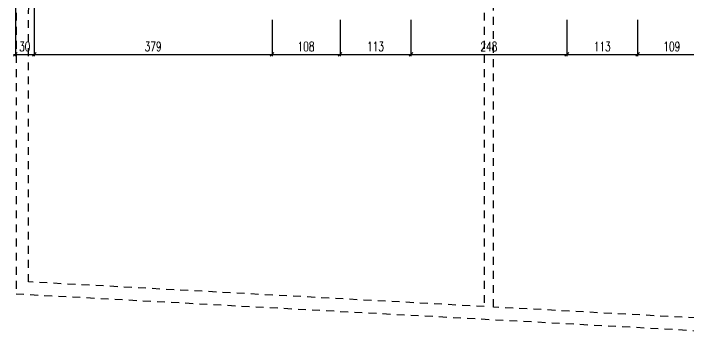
# Model space of a CAD drawing. Extents: x 307 to 786, y -197 to -94.
# Drawn here: x 381.94 to 392.7, y -187.41 to -182.32 of the extents above; entities that cross this region are included whole.
import ezdxf

# ---------------------------------------------------------------- set-up
doc = ezdxf.new("R2010")
doc.units = 0
doc.header["$LTSCALE"] = 0.5
doc.header["$MEASUREMENT"] = 0
doc.linetypes.add('CACHE', pattern=[0.375, 0.25, -0.125])
doc.layers.get('DEFPOINTS').update_dxf_attribs({"linetype": 'CONTINUOUS'})
doc.layers.add('1_AJSA_vue2', color=13, linetype='CONTINUOUS')
doc.layers.add('COTATION', color=7, linetype='CONTINUOUS')
doc.styles.add('ROMANS8', font='romans.shx', dxfattribs={"width": 0.7})
doc.dimstyles.new('COT50 cm', dxfattribs={"dimtxt": 0.15, "dimasz": 0.06, "dimexe": 0.03, "dimexo": 0.1, "dimgap": 0.05, "dimtad": 1, "dimdec": 0, "dimlfac": 100, "dimzin": 0, "dimdsep": 46, "dimtxsty": 'ROMANS8', "dimblk1": 'OBLIQUE', "dimblk2": 'OBLIQUE', "dimsah": 1, "dimcen": 0.03, "dimdle": 0.03, "dimclrt": 1, "dimadec": 0, "dimazin": 0, "dimtfac": 1, "dimtdec": 0, "dimtmove": 0, "dimatfit": 3, "dimfxl": 1, "dimfxlon": 1, "dimtolj": 1, "dimtzin": 0, "dimlwd": -1, "dimlwe": -1, "dimarcsym": 0})

# ---------------------------------------------------------------- blocks, each defined once
blk = doc.blocks.new('_Oblique')
at = {"layer": 'COTATION', "color": 0, "lineweight": -2}
blk.add_line((-0.5, -0.5), (0.5, 0.5), dxfattribs=at)
blk = doc.blocks.new('*D1439')
at = {"layer": 'COTATION', "color": 0, "transparency": 16777216}
for p, q in [((381.973, -182.186), (381.973, -183.005)), ((382.273, -182.186), (382.273, -183.005)), ((381.943, -182.975), (382.303, -182.975))]:
    blk.add_line(p, q, dxfattribs=at)
at = {"layer": 'DEFPOINTS', "color": 0, "transparency": 16777216}
for p in [(381.973, -182.086), (382.273, -182.086), (382.273, -182.975)]:
    blk.add_point(p, dxfattribs=at)
at = {"layer": 'COTATION', "color": 0, "transparency": 16777216, "xscale": 0.06, "yscale": 0.06, "zscale": 0.06, "rotation": 180}
blk.add_blockref('_Oblique', (381.973, -182.975), dxfattribs=at)
at = {"layer": 'COTATION', "color": 0, "transparency": 16777216, "xscale": 0.06, "yscale": 0.06, "zscale": 0.06}
blk.add_blockref('_Oblique', (382.273, -182.975), dxfattribs=at)
at = {"layer": 'COTATION', "color": 1, "transparency": 16777216, "insert": (382.123, -182.85), "char_height": 0.15, "attachment_point": 5, "style": 'ROMANS8'}
blk.add_mtext('\\A1;30', dxfattribs=at)
blk = doc.blocks.new('*D1440')
at = {"layer": 'COTATION', "color": 0, "transparency": 16777216}
for p, q in [((382.273, -182.186), (382.273, -183.005)), ((386.063, -182.425), (386.063, -183.005)), ((382.243, -182.975), (386.093, -182.975))]:
    blk.add_line(p, q, dxfattribs=at)
at = {"layer": 'DEFPOINTS', "color": 0, "transparency": 16777216}
for p in [(382.273, -182.086), (386.063, -182.325), (386.063, -182.975)]:
    blk.add_point(p, dxfattribs=at)
at = {"layer": 'COTATION', "color": 0, "transparency": 16777216, "xscale": 0.06, "yscale": 0.06, "zscale": 0.06, "rotation": 180}
blk.add_blockref('_Oblique', (382.273, -182.975), dxfattribs=at)
at = {"layer": 'COTATION', "color": 0, "transparency": 16777216, "xscale": 0.06, "yscale": 0.06, "zscale": 0.06}
blk.add_blockref('_Oblique', (386.063, -182.975), dxfattribs=at)
at = {"layer": 'COTATION', "color": 1, "transparency": 16777216, "insert": (384.168, -182.85), "char_height": 0.15, "attachment_point": 5, "style": 'ROMANS8'}
blk.add_mtext('\\A1;379', dxfattribs=at)
blk = doc.blocks.new('*D1441')
at = {"layer": 'COTATION', "color": 0, "transparency": 16777216}
for p, q in [((386.063, -182.425), (386.063, -183.005)), ((387.148, -182.425), (387.148, -183.005)), ((386.033, -182.975), (387.178, -182.975))]:
    blk.add_line(p, q, dxfattribs=at)
at = {"layer": 'DEFPOINTS', "color": 0, "transparency": 16777216}
for p in [(386.063, -182.325), (387.148, -182.325), (387.148, -182.975)]:
    blk.add_point(p, dxfattribs=at)
at = {"layer": 'COTATION', "color": 0, "transparency": 16777216, "xscale": 0.06, "yscale": 0.06, "zscale": 0.06, "rotation": 180}
blk.add_blockref('_Oblique', (386.063, -182.975), dxfattribs=at)
at = {"layer": 'COTATION', "color": 0, "transparency": 16777216, "xscale": 0.06, "yscale": 0.06, "zscale": 0.06}
blk.add_blockref('_Oblique', (387.148, -182.975), dxfattribs=at)
at = {"layer": 'COTATION', "color": 1, "transparency": 16777216, "insert": (386.605, -182.85), "char_height": 0.15, "attachment_point": 5, "style": 'ROMANS8'}
blk.add_mtext('\\A1;108', dxfattribs=at)
blk = doc.blocks.new('*D1442')
at = {"layer": 'COTATION', "color": 0, "transparency": 16777216}
for p, q in [((387.148, -182.425), (387.148, -183.005)), ((388.278, -182.425), (388.278, -183.005)), ((387.118, -182.975), (388.308, -182.975))]:
    blk.add_line(p, q, dxfattribs=at)
at = {"layer": 'DEFPOINTS', "color": 0, "transparency": 16777216}
for p in [(387.148, -182.325), (388.278, -182.325), (388.278, -182.975)]:
    blk.add_point(p, dxfattribs=at)
at = {"layer": 'COTATION', "color": 0, "transparency": 16777216, "xscale": 0.06, "yscale": 0.06, "zscale": 0.06, "rotation": 180}
blk.add_blockref('_Oblique', (387.148, -182.975), dxfattribs=at)
at = {"layer": 'COTATION', "color": 0, "transparency": 16777216, "xscale": 0.06, "yscale": 0.06, "zscale": 0.06}
blk.add_blockref('_Oblique', (388.278, -182.975), dxfattribs=at)
at = {"layer": 'COTATION', "color": 1, "transparency": 16777216, "insert": (387.713, -182.85), "char_height": 0.15, "attachment_point": 5, "style": 'ROMANS8'}
blk.add_mtext('\\A1;113', dxfattribs=at)
blk = doc.blocks.new('*D1443')
at = {"layer": 'COTATION', "color": 0, "transparency": 16777216}
for p, q in [((388.278, -182.425), (388.278, -183.005)), ((390.762, -182.425), (390.762, -183.005)), ((388.248, -182.975), (390.792, -182.975))]:
    blk.add_line(p, q, dxfattribs=at)
at = {"layer": 'DEFPOINTS', "color": 0, "transparency": 16777216}
for p in [(388.278, -182.325), (390.762, -182.325), (390.762, -182.975)]:
    blk.add_point(p, dxfattribs=at)
at = {"layer": 'COTATION', "color": 0, "transparency": 16777216, "xscale": 0.06, "yscale": 0.06, "zscale": 0.06, "rotation": 180}
blk.add_blockref('_Oblique', (388.278, -182.975), dxfattribs=at)
at = {"layer": 'COTATION', "color": 0, "transparency": 16777216, "xscale": 0.06, "yscale": 0.06, "zscale": 0.06}
blk.add_blockref('_Oblique', (390.762, -182.975), dxfattribs=at)
at = {"layer": 'COTATION', "color": 1, "transparency": 16777216, "insert": (389.52, -182.85), "char_height": 0.15, "attachment_point": 5, "style": 'ROMANS8'}
blk.add_mtext('\\A1;248', dxfattribs=at)
blk = doc.blocks.new('*D1444')
at = {"layer": 'COTATION', "color": 0, "transparency": 16777216}
for p, q in [((390.762, -182.425), (390.762, -183.005)), ((391.891, -182.425), (391.891, -183.005)), ((390.732, -182.975), (391.921, -182.975))]:
    blk.add_line(p, q, dxfattribs=at)
at = {"layer": 'DEFPOINTS', "color": 0, "transparency": 16777216}
for p in [(390.762, -182.325), (391.891, -182.325), (391.891, -182.975)]:
    blk.add_point(p, dxfattribs=at)
at = {"layer": 'COTATION', "color": 0, "transparency": 16777216, "xscale": 0.06, "yscale": 0.06, "zscale": 0.06, "rotation": 180}
blk.add_blockref('_Oblique', (390.762, -182.975), dxfattribs=at)
at = {"layer": 'COTATION', "color": 0, "transparency": 16777216, "xscale": 0.06, "yscale": 0.06, "zscale": 0.06}
blk.add_blockref('_Oblique', (391.891, -182.975), dxfattribs=at)
at = {"layer": 'COTATION', "color": 1, "transparency": 16777216, "insert": (391.327, -182.85), "char_height": 0.15, "attachment_point": 5, "style": 'ROMANS8'}
blk.add_mtext('\\A1;113', dxfattribs=at)
blk = doc.blocks.new('*D1445')
at = {"layer": 'COTATION', "color": 0, "transparency": 16777216}
for p, q in [((391.891, -182.425), (391.891, -183.005)), ((392.977, -182.425), (392.977, -183.005)), ((391.861, -182.975), (393.007, -182.975))]:
    blk.add_line(p, q, dxfattribs=at)
at = {"layer": 'DEFPOINTS', "color": 0, "transparency": 16777216}
for p in [(391.891, -182.325), (392.977, -182.325), (392.977, -182.975)]:
    blk.add_point(p, dxfattribs=at)
at = {"layer": 'COTATION', "color": 0, "transparency": 16777216, "xscale": 0.06, "yscale": 0.06, "zscale": 0.06, "rotation": 180}
blk.add_blockref('_Oblique', (391.891, -182.975), dxfattribs=at)
at = {"layer": 'COTATION', "color": 0, "transparency": 16777216, "xscale": 0.06, "yscale": 0.06, "zscale": 0.06}
blk.add_blockref('_Oblique', (392.977, -182.975), dxfattribs=at)
at = {"layer": 'COTATION', "color": 1, "transparency": 16777216, "insert": (392.434, -182.85), "char_height": 0.15, "attachment_point": 5, "style": 'ROMANS8'}
blk.add_mtext('\\A1;109', dxfattribs=at)

msp = doc.modelspace()

# ---------------------------------------------------------------- linework, layer by layer
at = {"layer": '1_AJSA_vue2', "linetype": 'CACHE'}
for points in [[(381.9845, -182.0863), (381.9844, -186.7915), (397.0697, -187.6063), (397.0697, -182.0862)], [(389.4447, -182.0862), (389.4447, -186.9942), (382.1844, -186.602), (382.1845, -182.0863)], [(396.8697, -182.0862), (396.8697, -187.3952), (389.5947, -187.0023), (389.5947, -182.0862)]]:
    msp.add_lwpolyline(points, dxfattribs=at)

# ---------------------------------------------------------------- dimensions: what is measured, and where the dimension line sits
at = {"layer": 'COTATION'}
dim = msp.add_linear_dim(base=(382.2728, -182.9754), p1=(381.9728, -182.0863), p2=(382.2728, -182.0863), dimstyle='COT50 cm', dxfattribs=at)
dim.commit()
dim.dimension.update_dxf_attribs({"geometry": '*D1439', "text_midpoint": (382.1228, -182.8504)})
for base, p1, p2, picture, middle in [((386.063, -182.9754), (382.2728, -182.0863), (386.063, -182.3251), '*D1440', (384.1679, -182.8504)), ((387.1478, -182.9754), (386.063, -182.3251), (387.1478, -182.3251), '*D1441', (386.6054, -182.8504)), ((388.2777, -182.9754), (387.1478, -182.3251), (388.2777, -182.3251), '*D1442', (387.7127, -182.8504)), ((390.7615, -182.9754), (388.2777, -182.3251), (390.7615, -182.3251), '*D1443', (389.5196, -182.8504)), ((391.8915, -182.9754), (390.7615, -182.3251), (391.8915, -182.3251), '*D1444', (391.3265, -182.8504)), ((392.9768, -182.9754), (391.8915, -182.3251), (392.9768, -182.3251), '*D1445', (392.4341, -182.8504))]:
    dim = msp.add_linear_dim(base=base, p1=p1, p2=p2, dimstyle='COT50 cm', override={"dimtmove": 1}, dxfattribs=at)
    dim.commit()
    dim.dimension.update_dxf_attribs({"geometry": picture, "text_midpoint": middle})

doc.saveas('drawing.dxf')
